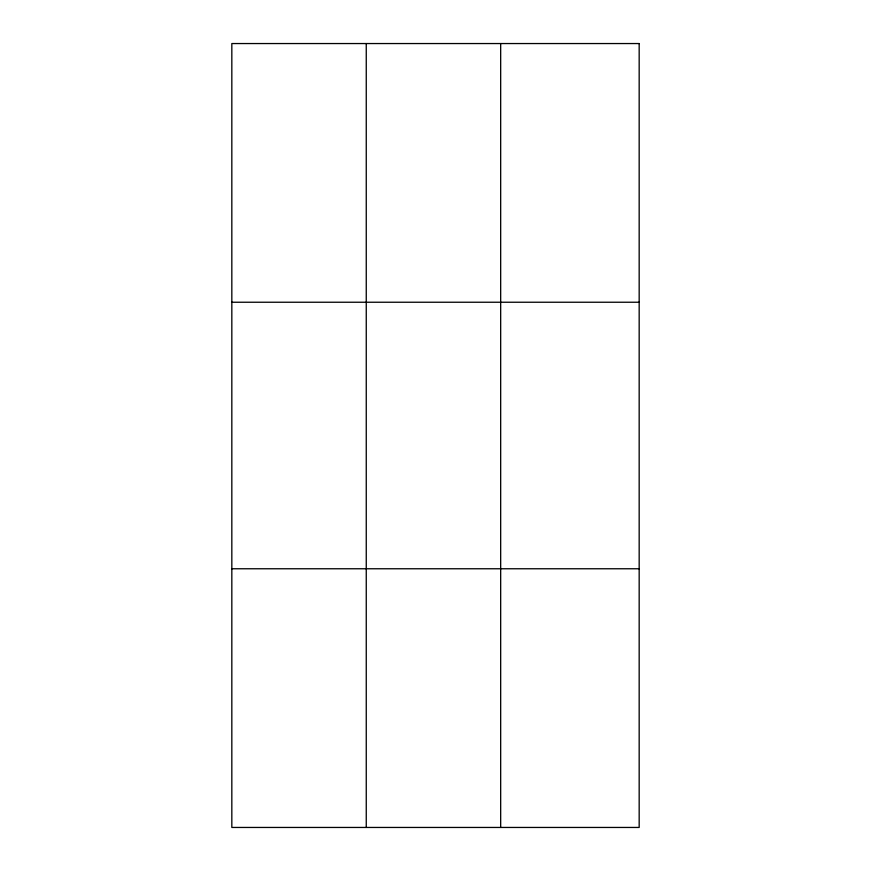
<?xml version="1.0" encoding="UTF-8"?>
<svg xmlns="http://www.w3.org/2000/svg" width="871" height="871" viewBox="0 0 871 871"><rect width="100%" height="100%" fill="white"/><g stroke="black" fill="none" stroke-linecap="round" stroke-linejoin="round"><path stroke-width="1.31" d="M366.255 827.45L366.255 43.55M500.673 827.45L500.673 43.55M231.828 302.237L639.172 302.237M231.828 568.763L639.172 568.763M639.172 43.55L639.172 827.45L231.828 827.45L231.828 43.55L639.172 43.55"/></g></svg>
